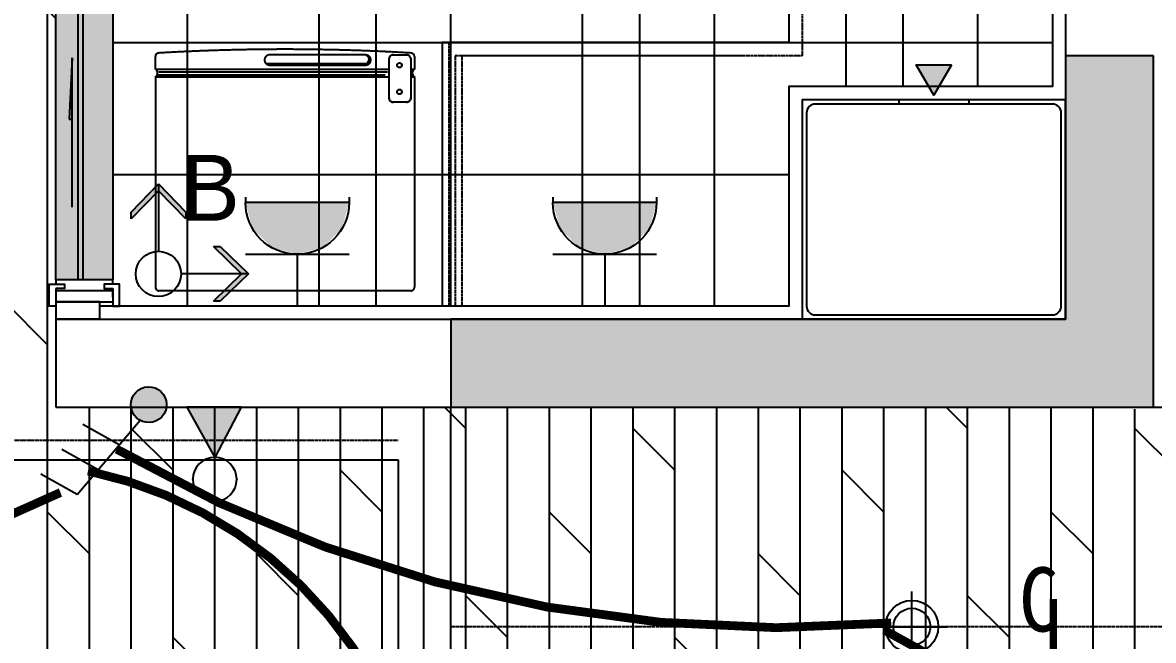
# Model space of a CAD drawing. Extents: x 675652 to 685374, y -153857 to -143837.
# Drawn here: x 678176 to 680752, y -147958 to -146551 of the extents above; entities that cross this region are included whole.
import ezdxf

# ---------------------------------------------------------------- set-up
doc = ezdxf.new("R2010")
doc.units = 0
doc.header["$LTSCALE"] = 10
doc.header["$MEASUREMENT"] = 0
doc.linetypes.add('DASH', pattern=[0.35, 0.25, -0.1])
doc.linetypes.add('DOTE', pattern=[2.4200000000000004, 2, -0.2, 0.02, -0.2])
for name, color, linetype in [('A-B-PQD-32F-PLAN$0$A-EQPM', 2, 'Continuous'), ('A-B-PQD-32F-PLAN$0$A-FIXT', 211, 'Continuous'), ('A-WALL', 7, 'Continuous'), ('A-WALL-HATH', 9, 'Continuous'), ('A-地面线', 3, 'Continuous'), ('A-天花尺寸', 3, 'Continuous'), ('A-天花线', 4, 'Continuous'), ('A-完成面', 6, 'Continuous'), ('A-家具', 42, 'Continuous'), ('A-强弱电', 3, 'Continuous'), ('A-灯具', 2, 'Continuous'), ('A-灯具开关控制', 153, 'Continuous'), ('A-虚线家具', 8, 'Continuous'), ('A-门', 4, 'Continuous'), ('A-门套', 4, 'Continuous'), ('AA$0$A-WALL', 7, 'Continuous'), ('DIM_ELEV', 3, 'Continuous')]:
    doc.layers.add(name, color=color, linetype=linetype)
doc.styles.add('_TCH_DIM', font='stylu.ttf')
doc.styles.add('DIM_FONT', font='SIMPLEX.shx', dxfattribs={"width": 0.8})
doc.styles.get("Standard").update_dxf_attribs({"font": 'simhei.ttf'})
doc.styles.add('标注', font='simhei.ttf')

# ---------------------------------------------------------------- blocks, each defined once
blk = doc.blocks.new('0253xcs')
at = {"layer": 'A-门套'}
for points in [[(683679.1342908628, -105249.5229674298), (683669.1342908628, -105249.5229674298), (683669.1342908628, -105234.5229674298), (683689.1342908628, -105234.5229674298), (683689.1342908628, -105234.5229674298), (683694.1342908628, -105234.5229674298), (683694.1342908628, -105234.5229674298), (683719.1342908628, -105234.5229674298), (683719.1342908628, -105249.5229674298)], [(683709.1351894648, -105249.5229674298), (683679.1342908628, -105249.5229674298), (683679.1342908628, -105249.5229674298)], [(683709.1351894648, -105379.5477889517), (683679.1351894644, -105379.5229758526), (683679.1351894648, -105249.5229674297)], [(683689.1351894644, -105249.5229674297), (683709.1351894648, -105249.5229674298)], [(683719.1342908628, -105249.5229674298), (683719.1342908628, -105269.5229674298), (683709.1351894647, -105269.5229674298), (683709.1351894648, -105249.5229674298)], [(683719.1342908628, -105249.5229674298), (683729.1351894648, -105249.5229674298), (683729.1351894645, -105334.481377297), (683729.1351894645, -105334.481377297), (683729.1351894645, -105350.481377297), (683729.1351894645, -105350.481377297), (683729.1351894644, -105379.5643310178), (683719.1342908628, -105379.5560592415)], [(683719.1342908628, -105379.5643310177), (683719.1342908628, -105359.5643310177), (683709.1351894647, -105359.5643310177), (683709.1351894648, -105379.5643310177)], [(683679.1342908628, -105379.5229758526), (683669.1342908628, -105379.5229758526), (683669.1342908628, -105394.5229758526), (683689.1342908628, -105394.5229758526), (683689.1342908628, -105394.5229758526), (683694.1342908628, -105394.5229758526), (683694.1342908628, -105394.5229758526), (683719.1342908628, -105394.5229758526), (683719.1342908628, -105379.5229758526)], [(683709.1351894648, -105379.5229758526), (683679.1342908628, -105379.5229758526), (683679.1342908628, -105379.5229758526)]]:
    blk.add_lwpolyline(points, dxfattribs=at)
at = {"layer": 'A-门套', "color": 3}
blk.add_lwpolyline([(683704.1351894648, -105249.5229674298), (683704.1351894644, -105379.5643310178)], dxfattribs=at)
blk = doc.blocks.new('hsdha')
at = {"layer": 'A-家具'}
h = blk.add_hatch(color=8, dxfattribs=at)
edge = h.paths.add_edge_path()
edge.add_ellipse((605552.5205897242, -105993.3267464342), major_axis=(-7.238691419708598, 7.238691419708606), ratio=0.9999999999997824, start_angle=154.2291881969744, end_angle=301.6403348608022)
edge.add_ellipse((605554.9683594627, -105994.9054602829), major_axis=(-8.159330742730535, 8.159330742730543), ratio=0.9999999999998559, start_angle=225.0000000000041, end_angle=315.4089756079098, ccw=False)
edge.add_ellipse((605554.9683594627, -105994.9054602829), major_axis=(8.159330742731365, 8.15933074273136), ratio=0.9999999999997198, start_angle=225.000000000008, end_angle=314.999999999992, ccw=False)
edge.add_line((605554.9683594627, -106006.4444964791), (605336.1249855764, -106006.4444964791))
edge.add_ellipse((605336.1249855764, -105994.9054602829), major_axis=(8.15933074273809, 8.159330742738083), ratio=0.9999999999986031, start_angle=179.4957247071573, end_angle=225.00000000004, ccw=False)
edge.add_line((605327.8941593532, -106002.9926635092), (605555.892140412, -106002.9926635092))
for p, q in [((605076.0466725208, -106015.6336944904), (605076.0466725208, -105986.8436154236)), ((605666.0466725199, -105986.8436154241), (605666.0466725199, -106015.6336944909)), ((605076.0466725208, -106015.6336944904), (605608.1675363034, -106015.6336944909)), ((605076.0466725208, -106033.6336944904), (605175.7212142854, -106033.6336944909)), ((605076.0466725199, -106033.6336944909), (605076.0466725199, -106512.5386882606)), ((605084.4258087362, -106033.6336944909), (605076.0466725199, -106033.6336944909)), ((605076.0466725208, -106033.6336944904), (605608.1675363034, -106033.6336944909)), ((605657.6675363036, -106015.6336944909), (605666.0466725199, -106015.6336944909)), ((605657.6675363036, -106033.6336944909), (605666.0466725199, -106033.6336944909)), ((605666.0466725199, -106033.6336944909), (605666.0466725199, -106512.5386882606)), ((605658.2336001163, -106520.3517606643), (605083.8597449234, -106520.3517606643))]:
    blk.add_line(p, q, dxfattribs=at)
at = {"layer": 'A-家具', "color": 8}
for p, q in [((605081.1847990701, -106028.5600972662), (605599.2019059653, -106028.5600972667)), ((605084.0587630329, -106022.2373638546), (605604.3750440052, -106022.2373638551))]:
    blk.add_line(p, q, dxfattribs=at)
blk.add_lwpolyline([(605336.1249855764, -106006.4444964791), (605554.9683594627, -106006.4444964791, 0.414213562373095), (605566.5073956589, -105994.9054602829), (605566.5073956589, -105994.9054602829, 0.414213562373095), (605554.9683594627, -105983.3664240867), (605336.1249855764, -105983.3664240867, 0.414213562373095), (605324.5859493801, -105994.9054602829), (605324.5859493801, -105994.9054602829, 0.4142135623730784)], format="xyb", close=True, dxfattribs=at)
blk.add_lwpolyline([(605327.8941593532, -106002.9926635092), (605555.892140412, -106002.9926635092, 0.7495820116808742), (605554.8847567383, -105983.3664240867)], format="xyb", dxfattribs=at)
at = {"layer": 'A-家具'}
blk.add_lwpolyline([(605617.7642233836, -105983.1777283959), (605648.0708492234, -105983.1777283959, -0.414213562373095), (605657.6675363036, -105992.774415476), (605657.6675363036, -106081.581041316, -0.414213562373095), (605648.0708492234, -106091.1777283961), (605617.7642233836, -106091.1777283961, -0.414213562373095), (605608.1675363034, -106081.581041316), (605608.1675363034, -105992.774415476, -0.414213562373095)], format="xyb", close=True, dxfattribs=at)
at = {"layer": 'A-家具', "color": 8}
for centre in [(605631.9398798184, -106006.8906681654), (605631.9398798184, -106067.4647886266)]:
    blk.add_circle(centre, 5.400000000008731, dxfattribs=at)
at = {"layer": 'A-家具'}
for centre, radius, start, end in [((605083.8597449245, -105986.8436154236), 7.813072403525703, 94.52170955868478, 180), ((605371.0466725162, -110892.8387910744), 4922.2050965839, 86.64798586956356, 93.35201413033771), ((605658.2336001163, -105986.8436154241), 7.813072403525703, 0, 85.47829044131524), ((605070.7228235559, -106024.6336944909), 10.45673791351034, 300.6059604447283, 59.39403955527168), ((605070.7228235569, -106024.6336944904), 10.4567379135024, 300.6059604447283, 59.39403955527168), ((605671.3705214838, -106024.6336944909), 10.45673791351034, 120.6059604447283, 239.3940395552716), ((605083.8597449234, -106512.5386882606), 7.813072403525703, 180, 270), ((605658.2336001163, -106512.5386882606), 7.813072403525703, 270, 0)]:
    blk.add_arc(centre, radius, start, end, dxfattribs=at)
blk = doc.blocks.new('$equip$00001237')
for p, q in [((-0.3199999999999363, 0.6719999999573929), (-0.3199999999999363, 0.6399999999555916)), ((-0.3199999999999363, 0.6399999999555916), (0.3199999999999363, 0.6399999999555916)), ((0.3199999999999363, 0.6719999999573929), (0.3199999999999363, 0.6399999999555916)), ((0.3199999999999363, 0.3199999999555416), (-0.3199999999999363, 0.3199999999555416)), ((0, 0.3199999999555416), (0, -4.433786671143025e-11))]:
    blk.add_line(p, q)
blk.add_arc((0, 0.6399999999555916), 0.320000000000016, 180, 0)
for points in [[(0.2771281292102685, 0.4799999999555098), (-0.2771281292102685, 0.4799999999555098), (0.3199999999999363, 0.6399999999555916), (-0.3199999999999363, 0.6399999999555916)], [(0.1600000000000819, 0.3628718707451526), (-0.1600000000000819, 0.3628718707451526), (0.2771281292102685, 0.4799999999555098), (-0.2771281292102685, 0.4799999999555098)], [(0, 0.3199999999555416), (0, 0.3199999999555416), (0.1600000000000819, 0.3628718707451526), (-0.1600000000000819, 0.3628718707451526)]]:
    blk.add_solid(points)
at = {"flags": 9}
blk.add_attdef('A', (0, -4.433786671143025e-11), '', height=1.28e-05, dxfattribs=at)
blk = doc.blocks.new('5698sds')
at = {"layer": 'A-虚线家具', "linetype": 'DASH'}
h = blk.add_hatch(color=256, dxfattribs=at)
edge = h.paths.add_edge_path()
edge.add_ellipse((678955.0892273164, -161161.2713677141), major_axis=(-7.238691419708598, 7.238691419708606), ratio=0.9999999999997824, start_angle=154.2291881969744, end_angle=301.6403348608022)
edge.add_ellipse((678957.5369970549, -161162.8500815629), major_axis=(-8.159330742730535, 8.159330742730543), ratio=0.9999999999998559, start_angle=225.0000000000041, end_angle=315.4089756079098, ccw=False)
edge.add_ellipse((678957.5369970549, -161162.8500815629), major_axis=(8.159330742731365, 8.15933074273136), ratio=0.9999999999997198, start_angle=225.000000000008, end_angle=314.999999999992, ccw=False)
edge.add_line((678957.5369970549, -161174.389117759), (678738.6936231686, -161174.389117759))
edge.add_ellipse((678738.6936231686, -161162.8500815629), major_axis=(8.15933074273809, 8.159330742738083), ratio=0.9999999999986031, start_angle=179.4957247071573, end_angle=225.00000000004, ccw=False)
edge.add_line((678730.4627969455, -161170.9372847891), (678958.4607780043, -161170.9372847891))
for p, q in [((679951.7474281574, -160053.2653525558), (679951.7474281574, -161153.2653525564)), ((679921.7474281574, -160083.2653525558), (679921.7474281574, -161123.2653525564)), ((679921.7474281574, -161123.2653525564), (679146.7474281532, -161123.2653525565)), ((679146.7474281532, -161123.2653525565), (679146.7474281532, -161723.2653525559)), ((678478.6153101131, -161183.5783157703), (678478.6153101131, -161154.7882367035)), ((679068.6153101121, -161154.788236704), (679068.6153101121, -161183.5783157708)), ((679821.7474281574, -161153.2653525564), (679176.7474281532, -161153.2653525565)), ((679176.7474281532, -161153.2653525565), (679176.7474281532, -161723.2653525559)), ((679951.7474281574, -161153.2653525564), (679851.7474281574, -161153.2653525564)), ((678478.6153101131, -161183.5783157703), (679010.7361738957, -161183.5783157708)), ((678478.6153101131, -161201.5783157703), (678578.2898518776, -161201.5783157708)), ((678478.6153101121, -161201.5783157708), (678478.6153101121, -161680.4833095405)), ((678486.9944463285, -161201.5783157708), (678478.6153101121, -161201.5783157708)), ((678478.6153101131, -161201.5783157703), (679010.7361738957, -161201.5783157708)), ((678483.7534366624, -161196.5047185461), (679001.7705435576, -161196.5047185466)), ((678486.6274006251, -161190.1819851345), (679006.9436815975, -161190.181985135)), ((679060.2361738959, -161183.5783157708), (679068.6153101121, -161183.5783157708)), ((679060.2361738959, -161201.5783157708), (679068.6153101121, -161201.5783157708)), ((679068.6153101121, -161201.5783157708), (679068.6153101121, -161680.4833095405)), ((679060.8022377086, -161688.2963819442), (678486.4283825157, -161688.2963819442))]:
    blk.add_line(p, q, dxfattribs=at)
for points in [[(678738.6936231686, -161174.389117759), (678957.5369970549, -161174.389117759, 0.414213562373095), (678969.0760332511, -161162.8500815629), (678969.0760332511, -161162.8500815629, 0.414213562373095), (678957.5369970549, -161151.3110453667), (678738.6936231686, -161151.3110453667, 0.414213562373095), (678727.1545869723, -161162.8500815629), (678727.1545869723, -161162.8500815629, 0.4142135623730784)], [(679020.3328609759, -161151.1223496758), (679050.6394868157, -161151.1223496758, -0.414213562373095), (679060.2361738959, -161160.7190367559), (679060.2361738959, -161249.525662596, -0.414213562373095), (679050.6394868157, -161259.1223496761), (679020.3328609759, -161259.1223496761, -0.414213562373095), (679010.7361738957, -161249.525662596), (679010.7361738957, -161160.7190367559, -0.414213562373095)]]:
    blk.add_lwpolyline(points, format="xyb", close=True, dxfattribs=at)
blk.add_lwpolyline([(678730.4627969455, -161170.9372847891), (678958.4607780043, -161170.9372847891, 0.7495820116808742), (678957.4533943306, -161151.3110453667)], format="xyb", dxfattribs=at)
for centre in [(679034.5085174106, -161174.8352894453), (679034.5085174106, -161235.4094099066)]:
    blk.add_circle(centre, 5.400000000008731, dxfattribs=at)
for centre, radius, start, end in [((678486.4283825167, -161154.7882367035), 7.813072403525703, 94.52170955833338, 180), ((678773.6153101084, -166060.7834123544), 4922.2050965839, 86.64798586959475, 93.35201413040518), ((679060.8022377086, -161154.788236704), 7.813072403525703, 0, 85.47829044166647), ((678473.2914611482, -161192.5783157708), 10.45673791351034, 300.6059604446373, 59.39403955536269), ((678473.2914611491, -161192.5783157703), 10.4567379135024, 300.6059604446373, 59.39403955536269), ((679073.9391590761, -161192.5783157708), 10.45673791351034, 120.6059604446372, 239.3940395553627), ((678486.4283825157, -161680.4833095405), 7.813072403525703, 180, 270), ((679060.8022377086, -161680.4833095405), 7.813072403525703, 270, 0)]:
    blk.add_arc(centre, radius, start, end, dxfattribs=at)
at = {"layer": 'A-虚线家具', "linetype": 'DASH', "style": 'DIM_FONT', "width": 0.8000000000465661, "flags": 9}
for tag in ['YSIZE', 'XSIZE']:
    blk.add_attdef(tag, (679517.7474281573, -159540.5436852646), '', height=0.4539473684271798, dxfattribs=at)
blk = doc.blocks.new('EQWRGHY')
at = {"layer": 'A-灯具', "color": 2}
for p, q in [((-29695.5212026302, -19050.66390769895), (-29695.5212026302, -19210.66790769893)), ((-29615.51920262892, -19130.66590769894), (-29775.52320263143, -19130.66590769894))]:
    blk.add_line(p, q, dxfattribs=at)
for radius in [60.00150000094436, 42.00105000066104]:
    blk.add_circle((-29695.5212026302, -19130.66590769894), radius, dxfattribs=at)
blk = doc.blocks.new('REGDFSGREWGETWR')
at = {"layer": 'A-天花尺寸', "style": '标注', "width": 0.9}
for s, p in [('C', (-38.52723470385536, -21.76735252945309)), ('L', (25.90072237153072, -110.2177559756465))]:
    blk.add_text(s, height=180, dxfattribs=at).set_placement(p)
blk = doc.blocks.new('bi')
at = {"layer": 'DIM_ELEV'}
for points in [[(462.9004481928423, 0), (500.5106584616879, 3.456079866737127e-11), (343.9132723372459, 152.074157294026), (306.3030620683858, 152.074157294026)], [(306.3030620683858, -152.0741572939551), (343.9132723372459, -152.0741572939551), (500.5106584616879, 3.456079866737127e-11), (462.9004481928423, 0)], [(-152.0741572939733, -306.3030620683658), (-152.0741572939587, -343.913272337224), (2.91038304567337e-11, -500.510658461686), (0, -462.9004481928441)], [(0, -462.9004481928441), (2.91038304567337e-11, -500.510658461686), (152.0741572940315, -343.913272337224), (152.0741572940315, -306.3030620683658)]]:
    blk.add_hatch(color=256, dxfattribs=at).paths.add_polyline_path(points)
for p, q in [((462.9004481928423, 0), (306.3030620683858, 152.074157294026)), ((306.3030620683858, 152.074157294026), (343.9132723372459, 152.074157294026)), ((343.9132723372459, 152.074157294026), (500.510658461717, 0)), ((500.5106584617606, 0), (126.1199111560854, 0)), ((306.3030620683858, -152.0741572939551), (462.9004481928423, 0)), ((500.510658461717, 0), (343.9132723372459, -152.0741572939551)), ((0, -500.5106584617552), (0, -126.1199111560782)), ((343.9132723372459, -152.0741572939551), (306.3030620683858, -152.0741572939551)), ((-152.0741572939733, -306.3030620683658), (0, -462.9004481928441)), ((-152.0741572939587, -343.913272337224), (-152.0741572939733, -306.3030620683658)), ((0, -462.9004481928441), (152.0741572940315, -306.3030620683658)), ((152.0741572940315, -306.3030620683658), (152.0741572940315, -343.913272337224)), ((0, -500.510658461686), (-152.0741572939587, -343.913272337224)), ((152.0741572940315, -343.913272337224), (0, -500.510658461686))]:
    blk.add_line(p, q, dxfattribs=at)
at = {"layer": 'DIM_ELEV', "color": 2}
blk.add_circle((0, 0), 126.1199111560927, dxfattribs=at)
blk.add_circle((0, 0), 126.1199111560927, dxfattribs=at)
blk = doc.blocks.new('GDFHAFH')
at = {"layer": 'A-灯具开关控制'}
blk.add_hatch(color=2, dxfattribs=at).paths.add_polyline_path([(720707.8443149297, -108441.1596908502), (720831.8443149287, -108441.1596908502), (720771.4298694332, -108326.7467353448)])
at = {"layer": 'A-灯具开关控制', "color": 2}
for p, q in [((720707.8443149297, -108441.1596908513), (720771.4298694332, -108326.7467353448)), ((720831.8443149308, -108441.1596908513), (720771.4298694332, -108326.7467353448)), ((720831.8443149308, -108441.1596908513), (720707.8443149297, -108441.1596908513))]:
    blk.add_line(p, q, dxfattribs=at)
blk.add_circle((720771.4298694332, -108276.7467353456), 50.00000000001, dxfattribs=at)
for p in [(720771.4298694332, -108226.7467353452), (720721.4298694339, -108276.7467353456), (720821.4298694325, -108276.7467353456), (720769.8443149292, -108441.1596908513)]:
    blk.add_point(p, dxfattribs=at)
at = {"layer": 'A-灯具开关控制', "color": 2, "flags": 9}
blk.add_attdef('A', (720771.4298694332, -108226.7467353452), '', height=0.006, rotation=180, dxfattribs=at)
blk = doc.blocks.new('078sxf')
at = {"layer": 'A-灯具开关控制'}
h = blk.add_hatch(color=2, dxfattribs=at)
edge = h.paths.add_edge_path()
edge.add_ellipse((721723.6622298362, -148222.7745596113), major_axis=(5.355456844370432, -40.31992017958375), ratio=0.9999999997861947, start_angle=0, end_angle=360)
h = blk.add_hatch(color=2, dxfattribs=at)
edge = h.paths.add_edge_path()
edge.add_ellipse((721723.6622298362, -148222.7745596116), major_axis=(-5.355456844370462, 40.31992017958383), ratio=0.9999999997861947, start_angle=0, end_angle=360)
at = {"layer": 'A-灯具开关控制', "color": 2, "ltscale": 0.8}
for p, q in [((721942.4974509535, -148366.2228241912), (721760.8195944952, -148239.3186562143)), ((721821.3788799813, -148281.6200455399), (721782.7686769159, -148368.3369833561)), ((721881.9381654673, -148323.9214348656), (721843.3279624021, -148410.6383726817)), ((721942.4974509535, -148366.2228241912), (721903.8872478883, -148452.9397620073))]:
    blk.add_line(p, q, dxfattribs=at)
for centre, major_axis in [((721723.6622298362, -148222.7745596113), (5.135174283399755, -40.34856709202096)), ((721723.6622298362, -148222.7745596116), (-5.135174283399776, 40.34856709202095))]:
    blk.add_ellipse(centre, major_axis=major_axis, ratio=0.9999999997849062, start_param=0.00520415524614104, end_param=6.288389462425727, dxfattribs=at)
blk = doc.blocks.new('A-B-PQD-32F-PLAN$0$$3$A$C5F5B5172')
at = {"layer": 'A-B-PQD-32F-PLAN$0$A-EQPM'}
blk.add_hatch(color=256, dxfattribs=at).paths.add_polyline_path([(-579.28203230293, -209.9999999998836), (-510, -250), (-579.28203230293, -290.0000000001164)])
for p, q in [((-500, -170), (-490, -170)), ((-500, -330), (-490, -330))]:
    blk.add_line(p, q, dxfattribs=at)
for points in [[(0, -550), (0, 50), (-500, 50), (-500, -550)], [(-579.28203230293, -209.9999999998836), (-510, -250), (-579.28203230293, -290.0000000001164)]]:
    blk.add_lwpolyline(points, close=True, dxfattribs=at)
blk.add_lwpolyline([(-10, -520.0000000001164), (-10, 20, 0.414213562373095), (-30, 40), (-470, 40.00000000011642, 0.414213562373095), (-490, 20.00000000011642), (-490, -520, 0.4142135623729327), (-470, -540), (-30, -540.0000000001164, 0.414213562373095)], format="xyb", close=True, dxfattribs=at)

msp = doc.modelspace()

# ---------------------------------------------------------------- block references
at = {"layer": 'A-虚线家具', "color": 3}
msp.add_blockref('5698sds', (8.149072527885437e-10, 14526.45210851141), dxfattribs=at)

# ---------------------------------------------------------------- next in the draw order: hatches: boundary and pattern name
at = {"layer": 'A-WALL-HATH'}
msp.add_hatch(color=256, dxfattribs=at).paths.add_polyline_path([(680751.747428158, -147426.8132440446), (680751.747428158, -146626.8132440446), (680551.747428158, -146626.8132440446), (680551.747428158, -147226.8132440446), (679151.747428158, -147226.8132440446), (679151.747428158, -147426.8132440446)])
at = {"layer": 'A-地面线'}
h = msp.add_hatch(dxfattribs=at)
h.set_pattern_fill('AR-CONC', color=8, scale=60, double=1)
h.set_pattern_definition([(49.99999999999999, (0, 0), (109.3108013976024, -9.563451323341845), [11.43, -125.73]), (355, (0, 0), (-21.14569558540019, 114.633985729308), [9.144, -100.584]), (100.451, (9.109200000000001, -0.7969499999999999), (88.16550099957554, 105.0700126921751), [9.713999999999999, -106.854]), (46.18420000000002, (0, 30.48), (162.6474245352779, -25.22539675963628), [17.145, -188.595]), (96.6356, (13.55394, 28.3779), (142.4425406797423, 148.4553335340295), [14.571, -160.281]), (351.1840000000001, (0, 30.48), (142.4427634883603, 148.4550707163586), [13.716, -150.876]), (21, (15.24, 22.86), (90.96892790122997, -61.35931111005749), [11.43, -125.73]), (326.0000000000001, (15.24, 22.86), (37.08121700858825, 110.5127796733916), [9.144, -100.584]), (71.4514, (22.8207, 17.74674), (128.0498944620746, 49.15371462963447), [9.713999999999999, -106.854]), (37.50000000000001, (0, 0), (1.853161950355092, 50.73302332389186), [0, -99.3648, 0, -102.108, 0, -100.965]), (7.499999999999999, (0, 0), (40.09179750618345, 60.10834489087171), [0, -58.21679999999999, 0, -97.0788, 0, -38.481]), (327.5, (-33.9852, 0), (81.35435710012284, -3.437246395604061), [0, -38.1, 0, -118.872, 0, -157.734]), (317.5, (-49.2252, 0), (88.87750883161083, 15.25589461999982), [0, -49.53, 0, -78.9432, 0, -112.014])])
h.paths.add_polyline_path([(678251.7060645701, -145626.813244044), (678381.7474281539, -145626.813244044), (678381.7474281539, -147136.8123454424), (678251.7060645701, -147136.8123454424)])
h.paths.add_polyline_path([(680901.7474281602, -147426.8132524677), (681601.74742816, -147426.8132524677), (681601.74742816, -147261.8132440448), (680901.7474281602, -147261.8132440448)])
h.paths.add_polyline_path([(682751.74742816, -147326.8132440451), (683551.4643090437, -147326.8132440451), (683551.4643090437, -147426.8546076326), (682751.74742816, -147426.8546076326)])
h.paths.add_polyline_path([(682202.0296486722, -148476.7718888793), (683001.7465295562, -148476.7718888793), (683001.7465295562, -148576.8132524678), (682202.0296486722, -148576.8132524678)])
h.paths.add_polyline_path([(679501.747428158, -148676.854607633), (680301.7474281578, -148676.854607633), (680301.7474281578, -148476.8132398335), (679501.747428158, -148476.8132398335)])
h.paths.add_polyline_path([(677131.7474281578, -144926.8545992102), (678121.7474281582, -144926.8545992102), (678121.7474281582, -144876.813244045), (677131.7474281578, -144876.813244045)])
h = msp.add_hatch(dxfattribs=at)
h.set_pattern_fill('DOLMIT', color=8, scale=120, angle=90, double=1)
h.set_pattern_definition([(90, (675851.747428158, -147951.813244045), (-95.2490472, 5.832322038765759e-15), []), (135, (675851.747428158, -147951.813244045), (-190.4979643583182, -190.4979643583181), [134.7025524, -269.4048])])
h.paths.add_polyline_path([(679051.747428158, -148476.8132440446), (679051.747428158, -148446.8132440446), (679201.747428158, -148446.8132440446), (679201.747428158, -148476.813244045), (679441.7465295563, -148476.813244045), (679441.7465295563, -148461.813244045), (679461.7465295563, -148461.813244045), (679466.7465295563, -148461.813244045), (679491.7465295563, -148461.813244045), (679491.7465295563, -148476.813244045), (679501.747428158, -148476.813244045), (679501.747428158, -148476.8132398335), (680311.7483267597, -148476.8132398335), (680311.7483267597, -148461.8132398335), (680336.7483267597, -148461.8132398335), (680361.7483267597, -148461.8132398335), (681951.7474281582, -148476.813244045), (682142.0287500706, -148476.813244045), (682142.0287500706, -148461.8132440445), (682162.0287500706, -148461.8132440445), (682167.0287500706, -148461.8132440445), (682192.0287500706, -148461.8132440445), (682192.0287500706, -148476.7801606556), (682202.0296486722, -148476.7718888793), (683011.7474281582, -148476.7718888793), (683011.7474281582, -148461.813244045), (683036.7474281582, -148461.813244045), (683061.7474281582, -148461.813244045), (683651.7474281582, -148476.813244045), (683651.7474281582, -147926.813244045), (683651.7474281582, -147426.813244045), (683611.4652076453, -147426.8132440449), (683611.4652076453, -147441.8132524674), (683591.4652076453, -147441.8132524674), (683586.4652076453, -147441.8132524674), (683561.4652076453, -147441.8132524674), (683561.4652076453, -147426.8463358563), (683551.4643090437, -147426.8546076326), (682741.7465295581, -147426.8546076326), (682741.7465295581, -147441.8132524678), (682716.7465295581, -147441.8132524678), (682691.7465295581, -147441.8132524678), (682551.7474281582, -147426.813244045), (681661.7483267616, -147426.813244045), (681661.7483267616, -147441.8132524676), (681641.7483267616, -147441.8132524676), (681636.7483267616, -147441.8132524676), (681611.7483267616, -147441.8132524676), (681611.7483267616, -147426.8132524676), (681601.7474281598, -147426.8132524676), (680891.7465295583, -147426.8132524677), (680891.7465295583, -147441.8132524677), (680866.7465295583, -147441.8132524677), (680841.7465295583, -147441.8132524677), (680651.7474281582, -147426.813244045), (678251.7474281582, -147426.813244045), (678251.7474281582, -147226.8132440444), (678251.7474281582, -147196.8132440443), (678236.7474197311, -147196.8132440443), (678236.7474197311, -147176.8132440443), (678236.7474197311, -147171.8132440443), (678236.7474197311, -147146.8132440443), (678251.7143363422, -147146.8132440443), (678251.7060645659, -147136.8123454427), (678251.7060645701, -145616.8123454424), (678236.7474197353, -145616.8123454424), (678236.7474197353, -145591.8123454424), (678236.7474197353, -145566.8123454424), (678251.7474281582, -145526.7305337143), (678251.7474281582, -144926.8132440451), (678181.7483267601, -144926.8132440451), (678181.7483267601, -144941.813244045), (678161.7483267601, -144941.813244045), (678156.7483267601, -144941.813244045), (678131.7483267601, -144941.813244045), (678131.7483267601, -144926.8463274339), (678121.7474281585, -144926.8545992102), (677121.7465295561, -144926.8545992102), (677121.7465295561, -144941.813244045), (677096.7465295561, -144941.813244045), (677071.7465295561, -144941.813244045), (676251.7474281327, -144926.8132440446), (675851.747428158, -144926.8132440446), (675851.747428158, -151926.813244045), (676721.7465295563, -151926.813244045), (676721.7465295563, -151911.813244045), (676741.7465295563, -151911.813244045), (676746.7465295563, -151911.813244045), (676771.7465295563, -151911.813244045), (678851.7474281582, -151926.813244045), (679151.7474281582, -151926.813244045), (679151.7474281582, -151196.8132440446), (679071.7474281575, -151196.8132440446), (679071.7474281575, -151256.8132440446), (679091.747428158, -151256.8132440446), (679091.747428158, -151276.8132440446), (679048.747428158, -151276.8132440446), (679048.747428158, -151271.8132440446), (679051.747428158, -151271.8132440446), (679051.7474281514, -151197.0549224308)])

# ---------------------------------------------------------------- next in the draw order: linework, layer by layer
at = {"color": 0, "linetype": 'Continuous'}
msp.add_line((678301.7474281582, -147226.8132440444), (678314.2474281582, -147226.8132440444), dxfattribs=at)
at = {"layer": 'A-WALL', "color": 6}
for p, q in [((680751.747428158, -146626.8132440446), (680551.747428158, -146626.8132440446)), ((680551.747428158, -146626.8132440446), (680551.747428158, -147226.8132440446)), ((680751.747428158, -147426.8132440446), (680751.747428158, -146626.8132440446)), ((680551.747428158, -147226.8132440446), (679151.747428158, -147226.8132440446)), ((679151.747428158, -147226.8132440446), (679151.747428158, -147426.8132440446)), ((679151.747428158, -147426.8132440446), (680751.747428158, -147426.8132440446))]:
    msp.add_line(p, q, dxfattribs=at)
at = {"layer": 'A-地面线', "color": 8}
for p, q in [((678981.7474281539, -147196.8132440444), (678981.7474281539, -144956.8132440451)), ((679581.7474281539, -147196.8132440445), (679581.7474281539, -144956.8132440451)), ((680181.7474281539, -146696.813244045), (680181.7474281539, -144956.8132440451)), ((678381.7474281554, -146596.8132440443), (680521.747428158, -146596.8132440443))]:
    msp.add_line(p, q, dxfattribs=at)
at = {"layer": 'A-地面线'}
msp.add_lwpolyline([(678251.7060645701, -145626.813244044), (678381.7474281539, -145626.813244044), (678381.7474281539, -147136.8123454424), (678251.7060645701, -147136.8123454424)], close=True, dxfattribs=at)
at = {"layer": 'A-天花尺寸', "color": 1, "linetype": 'DOTE', "ltscale": 0.4}
msp.add_line((683651.7474281582, -147926.813244045), (679151.7474281581, -147926.813244045), dxfattribs=at)
at = {"layer": 'A-天花线', "color": 8}
for p, q in [((678551.7474281582, -147196.8132440444), (678551.7474281582, -144956.8132440451)), ((678851.7474281582, -147196.8132440444), (678851.7474281582, -144956.8132440451)), ((679151.7474281582, -147196.8132440445), (679151.7474281582, -144956.8132440451)), ((679451.7474281582, -147196.8132440445), (679451.7474281582, -144956.8132440451)), ((679751.7474281582, -147196.8132440446), (679751.7474281582, -144956.8132440451)), ((680051.7474281582, -146696.813244045), (680051.7474281582, -144956.8132440451)), ((680351.7474281582, -146696.813244045), (680351.7474281582, -145156.813244045)), ((678381.7474281549, -146596.8132440451), (680521.747428158, -146596.8132440451)), ((678381.7474281541, -146896.8132440451), (679921.7474281582, -146896.8132440451))]:
    msp.add_line(p, q, dxfattribs=at)
at = {"layer": 'A-天花线'}
for p, q in [((679151.7474281582, -148476.813244045), (679151.747428158, -147426.813244045)), ((675871.747428158, -147546.813244045), (679031.747428158, -147546.813244045)), ((679031.747428158, -147546.813244045), (679031.747428158, -151276.8132440446))]:
    msp.add_line(p, q, dxfattribs=at)
msp.add_lwpolyline([(678251.7060645701, -145626.813244044), (678381.7474281539, -145626.813244044), (678381.7474281539, -147136.8123454424), (678251.7060645701, -147136.8123454424)], close=True, dxfattribs=at)
at = {"layer": 'A-完成面', "color": 6}
msp.add_lwpolyline([(678381.7474281582, -145576.8132440444), (678381.7474281582, -144956.8132440451), (680321.7474281582, -144956.8132440451), (680321.7474281582, -145156.813244045), (680521.7474281582, -145156.813244045), (680521.747428158, -146696.813244045), (679921.7474281582, -146696.813244045), (679921.7474281582, -147196.8132440446), (678351.7474281582, -147196.8132440443)], dxfattribs=at)
at = {"layer": 'A-家具'}
msp.add_line((679131.747428154, -146596.8132440451), (679131.747428154, -147196.8132440445), dxfattribs=at)
at = {"layer": 'A-家具', "color": 8, "linetype": 'DASH'}
msp.add_line((679161.747428154, -146626.8132440451), (679161.747428154, -147196.8132440445), dxfattribs=at)
msp.add_lwpolyline([(678381.7474281582, -145526.8132440444), (679951.7474281582, -145526.8132440444), (679951.7474281582, -146626.813244045), (679161.747428154, -146626.8132440451)], dxfattribs=at)
at = {"layer": 'A-家具', "color": 42}
msp.add_lwpolyline([(678381.7474281582, -145556.8132440444), (679921.7474281582, -145556.8132440444), (679921.7474281582, -146596.813244045), (679131.747428154, -146596.8132440451)], dxfattribs=at)
at = {"layer": 'A-灯具', "color": 2, "linetype": 'DASH'}
msp.add_line((675851.747428158, -147502.422671916), (679031.747428158, -147502.422671916), dxfattribs=at)
at = {"layer": 'A-灯具开关控制', "color": 1, "linetype": 'DASH', "const_width": 20}
for points in [[(678260.4052270104, -151314.5913784038, -0.6295129113725504), (676711.2223982993, -147446.1073916995, 2.033530377904193)], [(678390.8164374973, -147522.7462238482, 0.153794217143876), (680154.6571712908, -147918.3098121029, -1.845062699595401)], [(678325.0391607736, -147572.1222612442, -0.4015509628994403), (679086.3565267171, -148684.3964674866, 27.21608535002136)], [(678262.3525260808, -147621.3262372334, 0.4600725905101883), (677469.4264682918, -149891.698289429, -18.21696396902843)], [(680139.2071974124, -147934.7126271419, 0.2830594188592691), (682542.2250658674, -147932.3479000776, -1.245506917527138)]]:
    msp.add_lwpolyline(points, format="xyb", dxfattribs=at)
at = {"layer": 'A-门'}
for p, q in [((678301.7474281582, -146336.0298636447), (678301.7474281582, -147136.8123454426)), ((678314.2474281582, -147136.8123454425), (678314.2474281582, -146336.0298636447)), ((678289.2474281582, -146631.8132440438), (678282.0213961942, -146771.1266244205)), ((678289.2474281582, -146971.813244045), (678289.2474281582, -146631.8132440438)), ((678282.0213961942, -146771.1266244205), (678289.2474281582, -146771.1266244205))]:
    msp.add_line(p, q, dxfattribs=at)
at = {"layer": 'AA$0$A-WALL'}
for p, q in [((680551.7474281582, -144926.813244045), (680551.7474281582, -147226.813244045)), ((678351.7474281582, -147226.813244045), (678251.7474281582, -147226.8132440444)), ((678251.7474281582, -147226.8132440444), (678251.7474281582, -147426.813244045)), ((678351.7474281582, -147226.813244045), (680551.7474281582, -147226.813244045)), ((678251.7474281582, -147426.813244045), (680651.7474281582, -147426.813244045)), ((680651.7474281582, -147426.813244045), (680851.74742816, -147426.813244045))]:
    msp.add_line(p, q, dxfattribs=at)
msp.add_lwpolyline([(678351.7474281582, -147186.8132440443), (678251.7474281582, -147186.8132440443), (678251.7474281582, -147226.8132440444), (678351.7474281582, -147226.8132440444)], close=True, dxfattribs=at)

# ---------------------------------------------------------------- next in the draw order: block references
at = {"layer": 'A-B-PQD-32F-PLAN$0$A-FIXT', "rotation": 270}
msp.add_blockref('A-B-PQD-32F-PLAN$0$$3$A$C5F5B5172', (680501.7474281582, -147226.8132440446), dxfattribs=at)
at = {"layer": 'A-地面线', "color": 8, "xscale": 0.4096000200952404, "yscale": 0.4096000200952404, "zscale": 0.4096000200952404, "rotation": 90.00000185235923}
msp.add_blockref('bi', (678485.3562138682, -147123.578076695), dxfattribs=at)
at = {"layer": 'A-天花尺寸', "xscale": 0.8125, "yscale": 0.8125, "zscale": 0.8125}
msp.add_blockref('REGDFSGREWGETWR', (680477.0463241353, -147920.0627490902), dxfattribs=at)
at = {"layer": 'A-强弱电', "xscale": -368.7009804528498, "yscale": 368.7009804528498, "zscale": 368.7009804528498}
for p in [(678801.747428158, -147196.8132440277), (679502.0483170167, -147196.8132440278)]:
    msp.add_blockref('$equip$00001237', p, dxfattribs=at)
at = {"layer": 'A-灯具', "color": 4, "rotation": 180}
msp.add_blockref('EQWRGHY', (650506.2262255279, -167057.479151744), dxfattribs=at)
at = {"layer": 'A-灯具开关控制', "rotation": 264.6865768986588}
msp.add_blockref('078sxf', (892883.791802475, 557475.2384713148), dxfattribs=at)
at = {"layer": 'A-灯具开关控制', "color": 3, "xscale": -1, "rotation": 180}
msp.add_blockref('GDFHAFH', (-42157.56314922881, -255867.9729348962), dxfattribs=at)
at = {"layer": 'A-门套', "color": 3}
msp.add_blockref('hsdha', (73402.56863759307, -40641.49251276851), dxfattribs=at)
at = {"layer": 'A-门套', "xscale": -1, "rotation": 270}
msp.add_blockref('0253xcs', (783631.2703955836, -830865.9475349071), dxfattribs=at)

# ---------------------------------------------------------------- next in the draw order: texts
at = {"layer": 'A-强弱电', "color": 0, "style": '_TCH_DIM'}
msp.add_text('B', height=150, dxfattribs=at).set_placement((678537.0695395836, -147002.4864984699))

doc.saveas('drawing.dxf')
